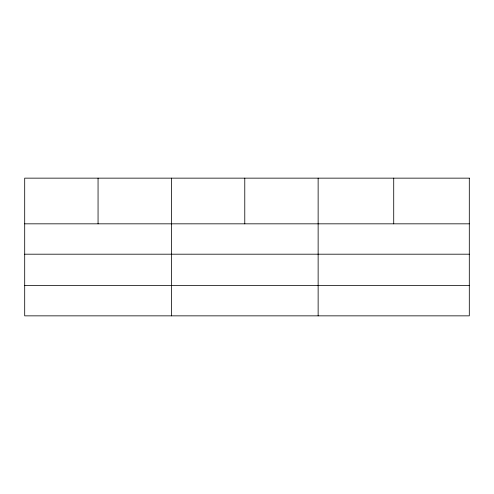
<?xml version="1.0" encoding="UTF-8"?>
<svg xmlns="http://www.w3.org/2000/svg" width="494" height="494" viewBox="0 0 494 494"><rect width="100%" height="100%" fill="white"/><g stroke="black" fill="none" stroke-linecap="round" stroke-linejoin="round"><path stroke-width="0.74" d="M24.7 223.831L469.3 223.831M24.7 254.194L469.3 254.194M24.7 285.483L469.3 285.483M393.718 178.149L393.718 223.831M318.136 178.149L318.136 315.851M244.777 178.149L244.777 223.831M171.418 178.149L171.418 315.851M98.059 178.149L98.059 223.831M469.3 178.149L24.7 178.149L24.7 315.851L469.3 315.851L469.3 178.149"/></g></svg>
